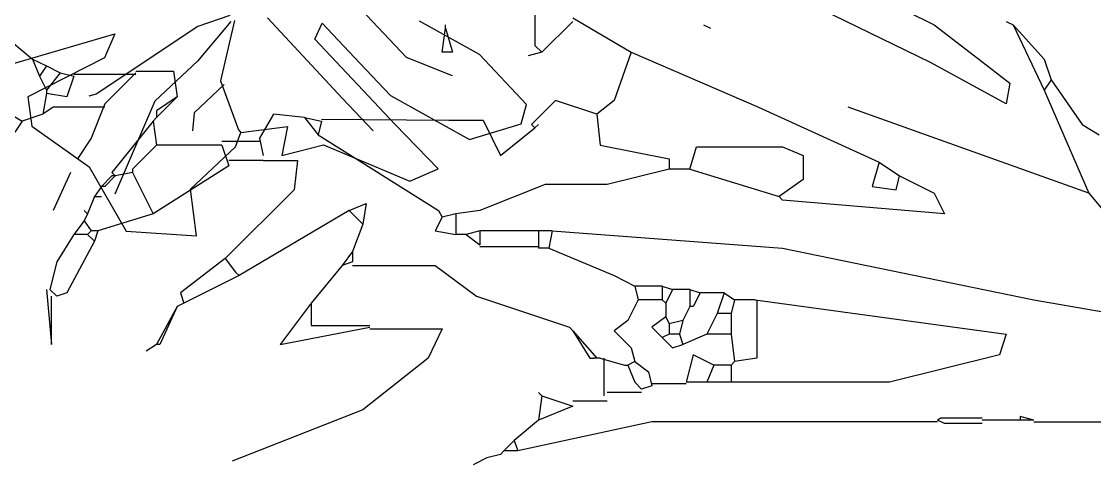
# Model space of a CAD drawing. Header units: metres. Extents: x 1769 to 3632, y 809 to 2652.
# Drawn here: x 2677.8241 to 2678.0783, y 1873.3077 to 1873.4116 of the extents above; entities that cross this region are included whole.
import ezdxf

# ---------------------------------------------------------------- set-up
doc = ezdxf.new("R2010")
doc.units = ezdxf.units.M
doc.header["$LTSCALE"] = 10
doc.layers.add('L-PLNT', color=66, linetype='Continuous')

# ---------------------------------------------------------------- blocks, each defined once
blk = doc.blocks.new('GARRA DE LEON')
at = {"layer": 'L-PLNT', "color": 65, "linetype": 'Continuous'}
for p, q in [((1270.3492, 335.3241), (1270.4072, 335.3531)), ((1270.4072, 335.3531), (1270.4279, 335.3406)), ((1270.4279, 335.3406), (1270.4279, 335.2578)), ((1270.2622, 335.3116), (1270.2975, 335.3241)), ((1270.2975, 335.3241), (1270.2964, 335.2495)), ((1270.3161, 335.2205), (1270.3492, 335.3241)), ((1270.2167, 335.2081), (1270.2622, 335.3116)), ((1270.2964, 335.2495), (1270.2964, 335.1087)), ((1270.3616, 335.1998), (1270.3865, 335.2537)), ((1270.4279, 335.2578), (1270.403, 335.1791)), ((1270.2716, 335.1833), (1270.2716, 335.2371)), ((1270.3161, 335.1667), (1270.3161, 335.2205)), ((1270.1712, 335.1833), (1270.2167, 335.2081)), ((1270.3616, 335.059), (1270.3616, 335.1998)), ((1269.9724, 335.1211), (1270.0304, 335.1833)), ((1270.0304, 335.1833), (1270.0635, 335.1377)), ((1270.2001, 335.1626), (1270.1712, 335.1833)), ((1270.2726, 335.0507), (1270.2716, 335.1833)), ((1270.1546, 335.1294), (1270.2001, 335.1626)), ((1270.3161, 335.1004), (1270.3161, 335.1667)), ((1270.0635, 335.1377), (1270.138, 335.1377)), ((1270.138, 335.1377), (1270.1546, 335.1294)), ((1269.9931, 335.0342), (1269.9724, 335.1211)), ((1270.1546, 335.1253), (1270.1546, 335.1294)), ((1270.1794, 335.0673), (1270.1546, 335.1253)), ((1270.2964, 335.1087), (1270.3161, 335.1004)), ((1270.1297, 335.0735), (1270.1132, 335.088)), ((1270.1049, 335.0311), (1269.9931, 335.0797)), ((1270.1794, 335.0735), (1270.1297, 335.0735)), ((1270.2416, 335.0259), (1270.1794, 335.0673)), ((1269.9765, 334.9514), (1269.9931, 335.0342)), ((1270.1753, 335.0311), (1270.1049, 335.0311)), ((1270.2374, 335.0238), (1270.1753, 335.0311)), ((1270.2416, 335.0176), (1270.2043, 335.0011)), ((1270.2043, 335.0011), (1270.0593, 334.9762)), ((1270.0593, 334.9762), (1270.0511, 334.9721)), ((1269.9972, 334.9224), (1269.9765, 334.9514)), ((1270.0966, 334.9514), (1269.9972, 334.9224)), ((1270.1256, 334.9389), (1270.0966, 334.9514)), ((1270.0034, 334.8768), (1270.1256, 334.9389)), ((1271.1692, 333.8746), (1271.0118, 333.9368)), ((1271.3183, 333.9326), (1271.3017, 333.9409)), ((1271.3348, 333.9285), (1271.3183, 333.9326)), ((1271.3348, 333.9285), (1271.3183, 333.9326)), ((1271.339, 333.9243), (1271.3348, 333.9285)), ((1271.3514, 333.9119), (1271.339, 333.9243)), ((1271.3555, 333.9243), (1271.339, 333.9243)), ((1271.3514, 333.9119), (1271.3555, 333.9243)), ((1271.517, 333.8891), (1271.3555, 333.9243)), ((1271.3804, 333.8871), (1271.3514, 333.9119)), ((1271.4218, 333.8705), (1271.3804, 333.8871)), ((1271.3845, 333.8581), (1271.3804, 333.8871)), ((1271.8608, 333.8891), (1271.517, 333.8891)), ((1271.869, 333.8912), (1271.8608, 333.8871)), ((1271.8649, 333.885), (1271.8608, 333.8871)), ((1271.9146, 333.885), (1271.8649, 333.885)), ((1271.9146, 333.8912), (1271.869, 333.8912)), ((1271.9601, 333.8871), (1271.9146, 333.8871)), ((1271.9767, 333.8871), (1271.9601, 333.8871)), ((1271.9767, 333.8871), (1271.9601, 333.8829)), ((1271.9601, 333.8829), (1271.9601, 333.8871)), ((1271.9767, 333.8891), (1272.1423, 333.8891)), ((1271.2479, 333.8125), (1271.1692, 333.8746)), ((1271.3845, 333.8581), (1271.4218, 333.8705)), ((1271.3845, 333.8581), (1271.3804, 333.8539)), ((1271.4632, 333.8643), (1271.4218, 333.8643)), ((1271.4591, 333.8125), (1271.4591, 333.8581)), ((1271.5046, 333.8539), (1271.4632, 333.8539)), ((1271.488, 333.8208), (1271.4963, 333.8415)), ((1271.4963, 333.8415), (1271.5046, 333.8498)), ((1271.517, 333.8457), (1271.5046, 333.8498)), ((1271.5129, 333.8291), (1271.517, 333.8457)), ((1271.5584, 333.8436), (1271.517, 333.8436)), ((1271.5667, 333.8084), (1271.5584, 333.8415)), ((1271.5833, 333.8415), (1271.5584, 333.8415)), ((1271.5916, 333.8208), (1271.5833, 333.8415)), ((1271.6123, 333.8415), (1271.5833, 333.8415)), ((1271.6992, 333.8415), (1271.6123, 333.8415)), ((1271.6123, 333.8208), (1271.6123, 333.8415)), ((1271.8028, 333.8415), (1271.6992, 333.8415)), ((1271.9353, 333.8084), (1271.8028, 333.8415)), ((1271.4963, 333.8167), (1271.5129, 333.8291)), ((1271.4549, 333.8125), (1271.4839, 333.8208)), ((1271.4839, 333.8208), (1271.488, 333.8208)), ((1271.4963, 333.8167), (1271.488, 333.8208)), ((1271.4922, 333.8001), (1271.4963, 333.8167)), ((1271.5916, 333.8208), (1271.5667, 333.8084)), ((1271.6123, 333.8208), (1271.5916, 333.8208)), ((1271.6164, 333.8167), (1271.6123, 333.8208)), ((1271.6123, 333.7835), (1271.6164, 333.8167)), ((1271.6433, 333.8125), (1271.6164, 333.8167)), ((1270.9207, 333.796), (1270.9083, 333.8042)), ((1271.2644, 333.7773), (1271.2479, 333.8125)), ((1271.4218, 333.7794), (1271.4508, 333.8125)), ((1271.4218, 333.7794), (1271.4425, 333.8125)), ((1271.4425, 333.8125), (1271.4466, 333.8125)), ((1271.4508, 333.8125), (1271.4466, 333.8125)), ((1271.4549, 333.8125), (1271.4508, 333.8125)), ((1271.6433, 333.7421), (1271.6433, 333.8125)), ((1271.9436, 333.7835), (1271.9353, 333.8084)), ((1270.7882, 333.7297), (1270.7944, 333.796)), ((1270.7944, 333.796), (1270.7944, 333.738)), ((1270.9456, 333.7504), (1270.9207, 333.796)), ((1270.9249, 333.796), (1270.9207, 333.796)), ((1270.9456, 333.7504), (1270.9249, 333.796)), ((1271.0698, 333.796), (1271.1774, 333.7753)), ((1271.1071, 333.7463), (1271.0698, 333.796)), ((1271.4715, 333.7794), (1271.4922, 333.8001)), ((1271.5295, 333.7877), (1271.5419, 333.8001)), ((1271.5419, 333.8001), (1271.5543, 333.796)), ((1271.5502, 333.7835), (1271.5543, 333.796)), ((1271.5833, 333.7835), (1271.5543, 333.796)), ((1271.1774, 333.7773), (1271.2644, 333.7773)), ((1271.4177, 333.7753), (1271.4218, 333.7794)), ((1271.488, 333.767), (1271.4715, 333.7794)), ((1271.517, 333.7753), (1271.5295, 333.7877)), ((1271.5378, 333.7835), (1271.5295, 333.7877)), ((1271.5378, 333.7711), (1271.5378, 333.7835)), ((1271.5502, 333.7835), (1271.5378, 333.7835)), ((1271.5543, 333.767), (1271.5502, 333.7835)), ((1271.5957, 333.7587), (1271.5833, 333.7835)), ((1271.6123, 333.7835), (1271.5833, 333.7835)), ((1271.6123, 333.7587), (1271.6123, 333.7835)), ((1271.6413, 333.7421), (1271.9436, 333.7835)), ((1271.1071, 333.7732), (1271.1774, 333.7732)), ((1271.1071, 333.7463), (1271.1071, 333.7732)), ((1271.3059, 333.738), (1271.4177, 333.7753)), ((1271.5005, 333.7421), (1271.488, 333.767)), ((1271.5336, 333.7628), (1271.517, 333.7753)), ((1271.5336, 333.7628), (1271.5378, 333.7711)), ((1271.5543, 333.767), (1271.5378, 333.7711)), ((1271.5626, 333.7504), (1271.5543, 333.767)), ((1271.5336, 333.7463), (1271.5336, 333.7628)), ((1271.604, 333.7338), (1271.5957, 333.7587)), ((1271.6123, 333.7587), (1271.5957, 333.7587)), ((1271.6164, 333.7421), (1271.6123, 333.7587)), ((1271.9767, 333.7421), (1272.0719, 333.7587)), ((1270.9538, 333.7463), (1270.9456, 333.7504)), ((1270.9497, 333.7338), (1270.9538, 333.7463)), ((1271.0201, 333.7131), (1270.9538, 333.7463)), ((1271.1443, 333.7007), (1271.1071, 333.7463)), ((1271.4963, 333.7256), (1271.5005, 333.7421)), ((1271.5295, 333.7421), (1271.5005, 333.7421)), ((1271.5295, 333.7421), (1271.5336, 333.7463)), ((1271.5295, 333.7256), (1271.5295, 333.7421)), ((1271.5419, 333.7297), (1271.5336, 333.7463)), ((1271.5626, 333.7297), (1271.5626, 333.7504)), ((1271.5667, 333.7504), (1271.5626, 333.7504)), ((1271.575, 333.7338), (1271.5667, 333.7504)), ((1271.604, 333.7338), (1271.6164, 333.7421)), ((1271.6413, 333.7421), (1271.6164, 333.7421)), ((1271.6744, 333.68), (1271.9767, 333.7421)), ((1270.7923, 333.7297), (1270.8006, 333.738)), ((1270.8006, 333.6966), (1270.7923, 333.7297)), ((1270.813, 333.7338), (1270.8006, 333.738)), ((1270.8462, 333.6717), (1270.813, 333.7338)), ((1271.0035, 333.6924), (1270.9497, 333.7338)), ((1271.2561, 333.7007), (1271.3059, 333.738)), ((1271.4715, 333.7131), (1271.4963, 333.7256)), ((1271.5295, 333.7256), (1271.4963, 333.7256)), ((1271.5295, 333.7256), (1271.5419, 333.7297)), ((1271.5626, 333.7297), (1271.5419, 333.7297)), ((1271.5626, 333.7297), (1271.575, 333.7338)), ((1271.604, 333.7338), (1271.575, 333.7338)), ((1271.0159, 333.709), (1271.0201, 333.7131)), ((1271.1526, 333.6345), (1271.0201, 333.7131)), ((1271.3928, 333.68), (1271.4715, 333.7131)), ((1271.0035, 333.6924), (1271.0159, 333.709)), ((1271.1568, 333.6841), (1271.1443, 333.7007)), ((1271.1568, 333.6966), (1271.1443, 333.7007)), ((1271.1568, 333.7007), (1271.2561, 333.7007)), ((1270.8213, 333.6634), (1270.8006, 333.6966)), ((1271.0864, 333.6096), (1271.0035, 333.6924)), ((1271.1568, 333.6841), (1271.1568, 333.6966)), ((1271.1692, 333.651), (1271.1568, 333.6841)), ((1271.2934, 333.6634), (1271.31, 333.6759)), ((1271.31, 333.6779), (1271.3804, 333.6779)), ((1271.31, 333.6593), (1271.31, 333.6759)), ((1271.3928, 333.68), (1271.3804, 333.68)), ((1271.3804, 333.6593), (1271.3804, 333.68)), ((1271.397, 333.6593), (1271.3928, 333.68)), ((1271.397, 333.6593), (1271.6744, 333.68)), ((1270.8337, 333.6469), (1270.8213, 333.6634)), ((1270.8379, 333.6634), (1270.8213, 333.6634)), ((1270.8379, 333.6634), (1270.8462, 333.6717)), ((1270.842, 333.6593), (1270.8379, 333.6634)), ((1270.8503, 333.6593), (1270.8462, 333.6717)), ((1271.2561, 333.6593), (1271.281, 333.6634)), ((1271.281, 333.6386), (1271.281, 333.6634)), ((1271.2934, 333.6634), (1271.281, 333.6634)), ((1271.31, 333.6593), (1271.2934, 333.6634)), ((1270.8337, 333.6469), (1270.842, 333.6593)), ((1270.8503, 333.6593), (1270.842, 333.6593)), ((1270.9166, 333.6386), (1270.8503, 333.6593)), ((1271.1526, 333.6345), (1271.1692, 333.651)), ((1271.1733, 333.6262), (1271.1692, 333.651)), ((1271.2644, 333.6427), (1271.2561, 333.6593)), ((1271.3804, 333.6593), (1271.31, 333.6593)), ((1271.397, 333.6593), (1271.3804, 333.6593)), ((1270.8379, 333.6386), (1270.8337, 333.6469)), ((1270.8379, 333.6386), (1270.8337, 333.6345)), ((1270.8462, 333.6179), (1270.8379, 333.6386)), ((1270.8917, 333.5889), (1270.9166, 333.6386)), ((1271.0077, 333.5806), (1270.9166, 333.6386)), ((1271.2603, 333.6345), (1271.2644, 333.6427)), ((1271.281, 333.6386), (1271.2644, 333.6427)), ((1271.31, 333.6345), (1271.281, 333.6386)), ((1271.869, 333.6386), (1271.6744, 333.622)), ((1271.8566, 333.6137), (1271.869, 333.6386)), ((1272.043, 333.6137), (1272.0637, 333.6386)), ((1270.8172, 333.5889), (1270.7965, 333.6345)), ((1271.1153, 333.5433), (1271.2603, 333.6345)), ((1271.1526, 333.6345), (1271.1733, 333.6262)), ((1271.3887, 333.6034), (1271.31, 333.6345)), ((1271.6744, 333.622), (1271.6703, 333.6179)), ((1270.8545, 333.6055), (1270.8462, 333.6179)), ((1270.8462, 333.6179), (1270.8545, 333.6179)), ((1271.0905, 333.5744), (1271.0864, 333.6096)), ((1271.5626, 333.5848), (1271.6703, 333.6179)), ((1271.6992, 333.5972), (1271.6703, 333.6179)), ((1272.043, 333.6137), (1271.7531, 333.5102)), ((1271.7821, 333.6055), (1271.8111, 333.6096)), ((1271.8111, 333.6096), (1271.8152, 333.593)), ((1271.8152, 333.593), (1271.8566, 333.6137)), ((1271.9891, 333.4895), (1272.043, 333.6137)), ((1270.8586, 333.6055), (1270.8545, 333.6055)), ((1270.8669, 333.593), (1270.8545, 333.6055)), ((1270.871, 333.593), (1270.8586, 333.6055)), ((1271.4632, 333.6034), (1271.3887, 333.6034)), ((1271.5378, 333.5848), (1271.4632, 333.6034)), ((1271.6992, 333.5682), (1271.6992, 333.5972)), ((1271.7904, 333.5765), (1271.7821, 333.6055)), ((1270.8669, 333.5889), (1270.871, 333.593)), ((1270.871, 333.593), (1270.8669, 333.593)), ((1270.9166, 333.5268), (1270.8669, 333.5889)), ((1270.8917, 333.5889), (1270.871, 333.593)), ((1270.8917, 333.5848), (1270.8917, 333.5889)), ((1270.9207, 333.5558), (1270.8917, 333.5848)), ((1271.5378, 333.5723), (1271.5378, 333.5848)), ((1271.5626, 333.5848), (1271.5378, 333.5848)), ((1271.5626, 333.5848), (1271.5709, 333.5578)), ((1271.7904, 333.5765), (1271.8152, 333.593)), ((1270.842, 333.5475), (1270.8255, 333.5723)), ((1270.9994, 333.5558), (1271.0077, 333.5806)), ((1271.0491, 333.5744), (1271.0077, 333.5744)), ((1271.0491, 333.5744), (1271.0905, 333.5744)), ((1271.4549, 333.5558), (1271.5378, 333.5723)), ((1271.6454, 333.5102), (1271.7904, 333.5765)), ((1271.0449, 333.5475), (1271.0491, 333.5682)), ((1271.3141, 333.5257), (1271.3348, 333.5682)), ((1271.3348, 333.5682), (1271.3763, 333.5351)), ((1271.5709, 333.5578), (1271.6744, 333.5578)), ((1271.6744, 333.5578), (1271.6992, 333.5682)), ((1270.7592, 333.5268), (1270.7426, 333.5516)), ((1270.8586, 333.5061), (1270.842, 333.5475)), ((1270.9166, 333.5268), (1270.9207, 333.5558)), ((1270.9994, 333.5558), (1270.9207, 333.5558)), ((1271.0449, 333.5516), (1270.9994, 333.5516)), ((1271.0615, 333.5185), (1271.0449, 333.5475)), ((1271.4508, 333.5185), (1271.4549, 333.5558)), ((1271.0988, 333.5226), (1271.1153, 333.5433)), ((1271.1195, 333.5268), (1271.1153, 333.5433)), ((1271.3721, 333.5309), (1271.3763, 333.5351)), ((1271.3763, 333.5351), (1271.3804, 333.5309)), ((1272.0347, 333.5309), (1272.0554, 333.5433)), ((1270.7385, 333.5144), (1270.7592, 333.5268)), ((1270.7841, 333.5185), (1270.7592, 333.5268)), ((1270.9207, 333.5226), (1270.9166, 333.5268)), ((1270.9207, 333.5144), (1270.9207, 333.5226)), ((1270.9456, 333.4978), (1270.9207, 333.5226)), ((1271.0988, 333.5226), (1271.0615, 333.5185)), ((1271.0988, 333.5226), (1271.1195, 333.5268)), ((1271.1195, 333.5247), (1271.2727, 333.5257)), ((1271.2727, 333.5257), (1271.3141, 333.5257)), ((1271.4011, 333.5019), (1271.3721, 333.5309)), ((1271.9974, 333.4771), (1272.0347, 333.5309)), ((1270.7882, 333.4937), (1270.7841, 333.5185)), ((1270.7965, 333.5102), (1270.7841, 333.5185)), ((1270.8586, 333.5102), (1270.7965, 333.5102)), ((1270.8959, 333.4688), (1270.8586, 333.5061)), ((1270.9456, 333.4978), (1270.9207, 333.5144)), ((1271.4508, 333.5185), (1271.4011, 333.5019)), ((1271.4715, 333.5019), (1271.4508, 333.5185)), ((1271.4922, 333.444), (1271.6454, 333.5102)), ((1271.9436, 333.5061), (1271.8525, 333.4564)), ((1271.9477, 333.4812), (1271.9436, 333.5061)), ((1270.813, 333.4978), (1270.7882, 333.4937)), ((1270.7882, 333.4895), (1270.7882, 333.4937)), ((1270.8213, 333.4729), (1270.813, 333.4978)), ((1270.9414, 333.4667), (1270.9456, 333.4978)), ((1271.4922, 333.444), (1271.4715, 333.5019)), ((1270.7799, 333.4729), (1270.7882, 333.4895)), ((1270.8047, 333.4688), (1270.7882, 333.4895)), ((1271.9105, 333.4522), (1271.9477, 333.4812)), ((1271.9519, 333.4108), (1271.9891, 333.4895)), ((1271.9974, 333.4771), (1271.9891, 333.4895)), ((1270.7716, 333.4522), (1270.7799, 333.4729)), ((1270.7882, 333.4605), (1270.7799, 333.4729)), ((1270.7882, 333.4605), (1270.8047, 333.4688)), ((1270.8047, 333.4688), (1270.8213, 333.4729)), ((1270.8959, 333.4709), (1270.8213, 333.4709)), ((1271.9891, 333.4522), (1271.9974, 333.4771)), ((1270.7716, 333.4522), (1270.7882, 333.4605)), ((1270.8959, 333.4667), (1270.9414, 333.4667)), ((1271.8525, 333.4564), (1271.6827, 333.3736)), ((1270.7468, 333.4315), (1270.7716, 333.4522)), ((1271.2769, 333.444), (1271.2644, 333.444)), ((1271.2644, 333.444), (1271.2686, 333.415)), ((1271.2686, 333.415), (1271.2769, 333.444)), ((1271.3845, 333.444), (1271.368, 333.4481)), ((1271.3763, 333.4357), (1271.3845, 333.444)), ((1271.4218, 333.4067), (1271.3845, 333.444)), ((1271.4218, 333.4025), (1271.4922, 333.444)), ((1271.8566, 333.4108), (1271.9105, 333.4522)), ((1271.9519, 333.4108), (1271.9891, 333.4522)), ((1271.3763, 333.3818), (1271.3763, 333.4357)), ((1271.2686, 333.415), (1271.2686, 333.4108)), ((1271.5792, 333.4108), (1271.5874, 333.415)), ((1271.8235, 333.3943), (1271.8566, 333.4108)), ((1271.9436, 333.4067), (1271.9519, 333.4108))]:
    blk.add_line(p, q, dxfattribs=at)

msp = doc.modelspace()

# ---------------------------------------------------------------- block references
at = {"layer": 'L-PLNT', "color": 173, "xscale": -0.1967723582811821, "yscale": 0.1967723582811821, "zscale": 0.1967723582811821}
for p, rotation in [((2450.71262, 1750.05218), 223.2793145006609), ((2427.77403, 1939.01683), 180)]:
    msp.add_blockref('GARRA DE LEON', p, dxfattribs=dict(at, rotation=rotation))

doc.saveas('drawing.dxf')
